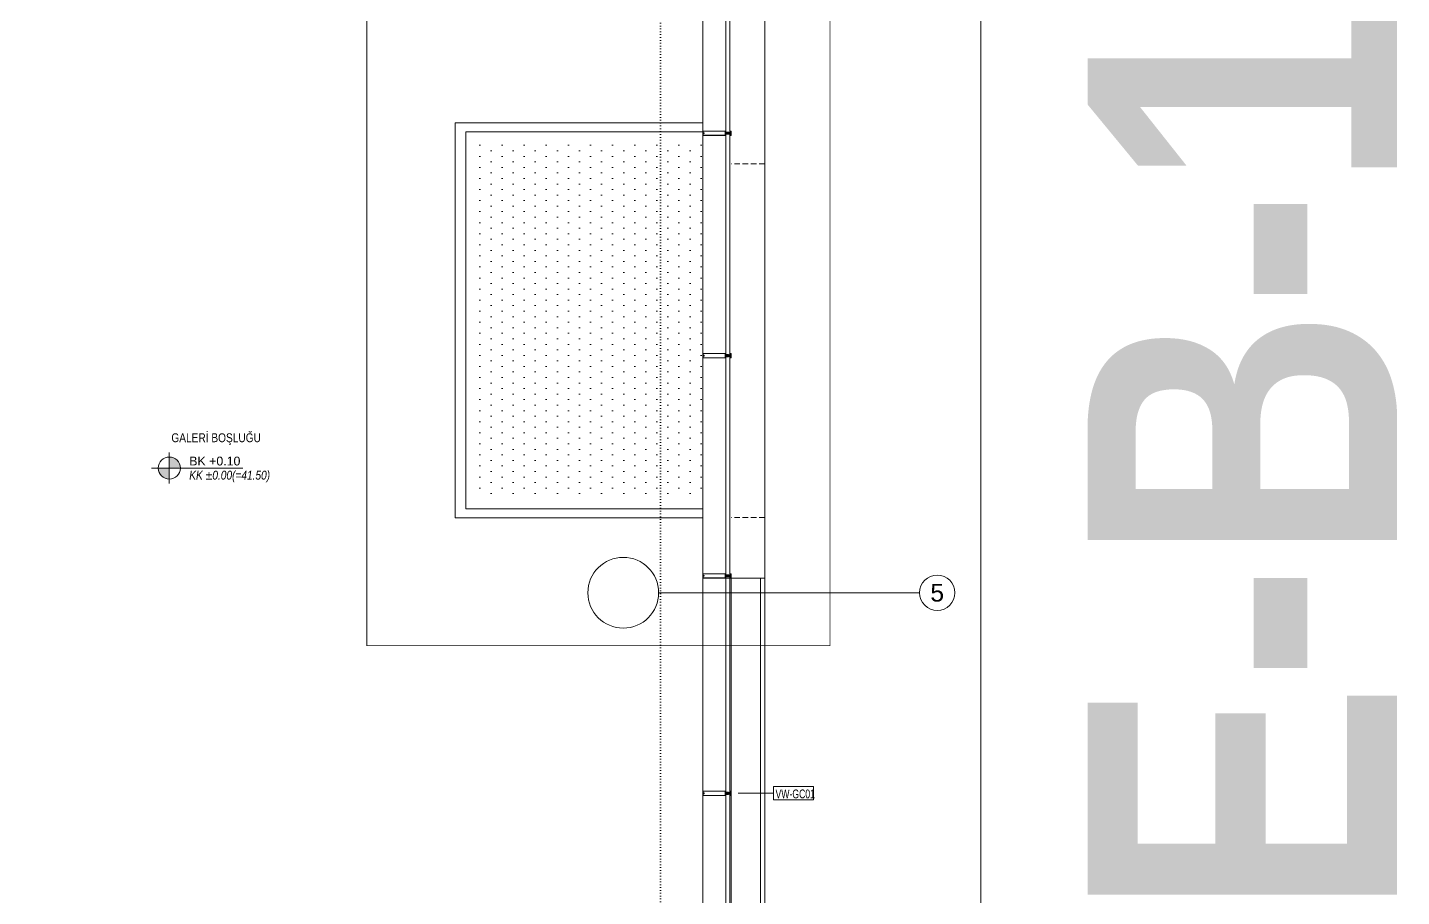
# Model space of a CAD drawing. Extents: x -2012 to 34975, y -1043 to 8321.
# Drawn here: x 19367 to 20921, y 2109 to 3092 of the extents above; entities that cross this region are included whole.
import ezdxf
from ezdxf.enums import TextEntityAlignment as Align

# ---------------------------------------------------------------- set-up
doc = ezdxf.new("R2010")
doc.units = 0
doc.header["$LTSCALE"] = 25
for name, pattern in [('DOT2', [0.125, 0, -0.125]), ('Grundrisse$0$AUSGEZOGEN', [2, 1, 1]), ('HIDDEN', [0.375, 0.25, -0.125]), ('HIDDEN2', [4.7625, 3.175, -1.5875])]:
    doc.linetypes.add(name, pattern=pattern)
doc.layers.get('0').update_dxf_attribs({"color": 9, "lineweight": 9})
for name, color, linetype, lineweight in [('01', 9, 'Continuous', 9), ('06B', 9, 'Continuous', 9), ('06D', 9, 'Continuous', 9), ('10', 9, 'Continuous', 9), ('10A', 9, 'Continuous', 9), ('15', 9, 'Continuous', 9), ('20', 9, 'DOT2', 9), ('21', 9, 'Continuous', 9), ('22', 8, 'Continuous', 9), ('24', 9, 'Continuous', 9), ('40A', 9, 'Continuous', 9)]:
    doc.layers.add(name, color=color, linetype=linetype, lineweight=lineweight)
doc.styles.add('Arial', font='arial.ttf', dxfattribs={"height": 2.5})
doc.styles.add('MuuM_TEXT-BOLD', font='ARIALNB.TTF')
doc.styles.add('MuuM_TEXT-ITALIC', font='ARIALNI.TTF')
doc.styles.add('MuuM_TEXT-STANDART', font='ARIALN.TTF')

# ---------------------------------------------------------------- blocks, each defined once
blk = doc.blocks.new('p-kolon-vw-çelik80')
at = {"layer": '01'}
blk.add_circle((0, 0), 40, dxfattribs=at)
blk = doc.blocks.new('0_elevationtarget-p-bk')
h = blk.add_hatch(color=254)
h.paths.add_polyline_path([(2.5, 0, 0.414214), (0, 2.5), (0, 0)])
h.paths.add_polyline_path([(0, 0), (-2.5, 0, 0.414214), (0, -2.5)])
blk.add_line((0, -3.5), (0, 3.5))
blk.add_lwpolyline([(16.6, 0), (-4, 0)])
blk.add_circle((0, 0), 2.5)
at = {"style": 'Arial'}
blk.add_attdef('BITMISKOT', text='', height=2, dxfattribs=at).set_placement((4.5, 0), align=Align.BOTTOM_LEFT)
at = {"style": 'MuuM_TEXT-ITALIC'}
blk.add_attdef('FINISHINGFLOORLEVEL', text='', height=2, dxfattribs=at).set_placement((4.5, -0.59), align=Align.TOP_LEFT)
blk = doc.blocks.new('prf-camderzi-20x6-p_1')
at = {"layer": '10A', "linetype": 'Continuous'}
for points in [[(0.2, -2.4), (0.1, -2.3), (0.1, 2.3), (0.2, 2.4), (0.8, 2.4), (0.8, 2.3), (0.9, 2.3), (1.2, 2.4), (1.2, 2.5), (0.1, 2.5), (0, 2.4), (0, 2.3), (0, -2.4), (0.1, -2.5), (0.1, -2.5), (1.2, -2.5), (1.2, -2.4), (0.9, -2.3), (0.8, -2.3), (0.8, -2.4)], [(1.1, 2.1), (1.1, 2), (1.1, 2), (1.2, 2), (1.2, 2.3), (0.8, 2.3), (0.8, 2.2), (0.8, 2.3), (0.7, 2.3), (0.7, 2.3), (0.5, 2.3), (0.4, 2.2), (0.2, 2.1), (0.2, 2.1), (0.2, 2.1), (0.3, 2.1), (0.6, 2.1), (0.7, 2), (0.7, 1.1), (0.8, 1), (0.9, 1), (1, 0.9), (1, 0), (1, 0), (1, 0), (1, -0.9), (0.9, -1), (0.8, -1), (0.7, -1.1), (0.7, -2), (0.6, -2), (0.3, -2), (0.2, -2.1), (0.2, -2.1), (0.2, -2.1), (0.4, -2.2), (0.5, -2.3), (0.7, -2.3), (0.7, -2.3), (0.8, -2.3), (0.8, -2.2), (0.8, -2.2), (1.2, -2.4), (1.2, -2), (1.1, -1.9), (1.1, -1.9), (1.1, -2.1), (0.9, -2.1), (0.8, -2), (0.8, -1.1), (1.1, -1.1), (1.1, -1.2), (1.1, -1.2), (1.2, -1.2), (1.2, 1.2), (1.1, 1.3), (1.1, 1.3), (1.1, 1.1), (0.8, 1.1), (0.8, 2), (0.9, 2.1)], [(6.2, -2.5), (31.9, -2.5), (32, -2.5), (32, -2.4), (32, 2.3), (31.9, 2.5), (31.9, 2.5), (6.2, 2.5), (6.2, 2.3), (6.3, 2.2), (6.4, 2.2), (6.4, 2.3), (6.6, 2.3), (6.6, 1.9), (6.6, 1.9), (6.6, 1.8), (6.6, 1.4), (6.4, 1.4), (6.4, 1.5), (6.3, 1.5), (6.2, 1.4), (6.2, 1.1), (6.4, 1.1), (6.4, 1.2), (6.6, 1.2), (6.6, 0.7), (6.5, 0.5), (6.4, 0.5), (5.3, 0.5), (5.2, 0.5), (5.2, 0.4), (5.3, 0.2), (5.4, 0.2), (5.5, 0.2), (5.6, 0.2), (5.6, 0.2), (5.6, 0.2), (5.8, 0.2), (5.8, 0.2), (5.8, 0.2), (6, 0.2), (6, 0.2), (6, 0.2), (6.1, 0.2), (6.2, 0.2), (6.2, 0.2), (6.3, 0.2), (6.3, 0.2), (6.4, 0.2), (6.4, 0.2), (6.6, 0.1), (6.7, 0), (6.6, -0.1), (6.4, -0.2), (6.3, -0.2), (6.2, -0.2), (6.2, -0.2), (6.1, -0.2), (6.1, -0.2), (6, -0.2), (5.9, -0.2), (5.9, -0.2), (5.9, -0.2), (5.7, -0.2), (5.7, -0.2), (5.7, -0.2), (5.6, -0.2), (5.5, -0.2), (5.5, -0.2), (5.4, -0.2), (5.3, -0.3), (5.2, -0.4), (5.2, -0.5), (5.3, -0.5), (6.4, -0.5), (6.5, -0.6), (6.6, -0.6), (6.6, -1.2), (6.4, -1.2), (6.4, -1.1), (6.2, -1.1), (6.2, -1.5), (6.3, -1.5), (6.4, -1.5), (6.4, -1.4), (6.6, -1.4), (6.6, -1.9), (6.6, -1.9), (6.6, -1.9), (6.6, -2.4), (6.4, -2.4), (6.4, -2.2), (6.3, -2.2), (6.2, -2.3)]]:
    blk.add_lwpolyline(points, close=True, dxfattribs=at)
at = {"layer": '10A', "linetype": 'Grundrisse$0$AUSGEZOGEN'}
for points in [[(5.2, -0.5), (5.2, -0.3), (5.3, -0.2), (5.4, -0.2), (5.6, -0.2), (5.8, -0.2), (5.8, -0.2), (5.9, -0.2), (5.9, -0.2), (5.9, -0.2), (6.1, -0.2), (6.2, -0.2), (6.2, -0.2), (6.4, -0.1), (6.4, 0), (6.4, 0.1), (6.2, 0.2), (6.2, 0.2), (6.1, 0.2), (5.9, 0.2), (5.9, 0.2), (5.9, 0.2), (5.8, 0.2), (5.8, 0.2), (5.6, 0.2), (5.4, 0.2), (5.3, 0.2), (5.2, 0.3), (5.2, 0.5), (2.4, 0.5), (2.3, 0.5), (2.1, 0.4), (2, 0.4), (2, 0.4), (2, 0.5), (2, 0.5), (2, 0.5), (1.4, 0.5), (1.3, 0.4), (1.4, 0.3), (1.5, 0.3), (1.5, 0.3), (1.5, 0.4), (1.8, 0.4), (1.9, 0.3), (2.2, 0), (2.2, 0), (2.2, 0), (1.9, -0.3), (1.8, -0.4), (1.5, -0.4), (1.5, -0.3), (1.5, -0.3), (1.4, -0.3), (1.3, -0.4), (1.4, -0.5), (1.4, -0.5), (2, -0.5), (2, -0.5), (2, -0.4), (2, -0.4), (2.1, -0.4), (2.3, -0.5), (2.4, -0.5)], [(2.8, 0.9), (2.8, 0.9), (2.7, 0.5), (2.8, 0.5), (2.9, 0.5), (2.9, 0.6), (2.9, 0.9), (3, 1), (3.1, 1.1), (3.4, 1.1), (3.5, 1.1), (3.5, 1.2), (3.4, 1.2), (3.1, 1.2), (3.1, 1.2), (3, 1.2), (3, 1.2), (3, 1.1), (2.9, 1.1), (2.9, 1.1), (2.8, 1), (2.8, 1)], [(3.7, 0.9), (3.7, 0.9), (3.6, 0.5), (3.7, 0.5), (3.8, 0.5), (3.8, 0.6), (3.8, 0.9), (3.9, 1), (4, 1.1), (4.3, 1.1), (4.3, 1.1), (4.4, 1.2), (4.3, 1.2), (4, 1.2), (4, 1.2), (3.9, 1.2), (3.9, 1.2), (3.8, 1.1), (3.8, 1.1), (3.8, 1.1), (3.7, 1), (3.7, 1)], [(4.6, 0.9), (4.5, 0.9), (4.5, 0.5), (4.6, 0.5), (4.7, 0.5), (4.7, 0.6), (4.7, 0.9), (4.8, 1), (4.9, 1.1), (5.2, 1.1), (5.2, 1.1), (5.2, 1.2), (5.2, 1.2), (4.9, 1.2), (4.9, 1.2), (4.8, 1.2), (4.8, 1.2), (4.7, 1.1), (4.7, 1.1), (4.6, 1.1), (4.6, 1), (4.6, 1)], [(2.8, -0.9), (2.8, -0.9), (2.7, -0.5), (2.8, -0.5), (2.9, -0.6), (2.9, -0.6), (2.9, -0.9), (3, -1), (3.1, -1.1), (3.4, -1.1), (3.5, -1.1), (3.5, -1.1), (3.4, -1.2), (3.1, -1.2), (3.1, -1.2), (3, -1.2), (3, -1.1), (3, -1.1), (2.9, -1.1), (2.9, -1.1), (2.8, -1), (2.8, -1)], [(3.7, -0.9), (3.7, -0.9), (3.6, -0.5), (3.7, -0.5), (3.8, -0.6), (3.8, -0.6), (3.8, -0.9), (3.9, -1), (4, -1.1), (4.3, -1.1), (4.3, -1.1), (4.4, -1.1), (4.3, -1.2), (4, -1.2), (4, -1.2), (3.9, -1.2), (3.9, -1.1), (3.8, -1.1), (3.8, -1.1), (3.8, -1.1), (3.7, -1), (3.7, -1)], [(4.6, -0.9), (4.5, -0.9), (4.5, -0.5), (4.6, -0.5), (4.7, -0.6), (4.7, -0.6), (4.7, -0.9), (4.8, -1), (4.9, -1.1), (5.2, -1.1), (5.2, -1.1), (5.2, -1.1), (5.2, -1.2), (4.9, -1.2), (4.9, -1.2), (4.8, -1.2), (4.8, -1.1), (4.7, -1.1), (4.7, -1.1), (4.6, -1.1), (4.6, -1), (4.6, -1)]]:
    blk.add_lwpolyline(points, close=True, dxfattribs=at)
at = {"layer": '10A', "linetype": 'Continuous'}
blk.add_lwpolyline([(6.8, -2.3), (6.8, 2.3), (31.8, 2.3), (31.8, 0.2), (31.7, 0.1), (31.3, 0.1), (31.2, 0.2), (31.2, 0.2), (31.2, 0.3), (31.1, 0.3), (31.1, 0.3), (31, 0.4), (31, 0.4), (31, 0.4), (30.9, 0.4), (30.8, 0.5), (30.8, 0.5), (30.7, 0.5), (30.7, 0.4), (30.6, 0.4), (30.6, 0.4), (30.5, 0.4), (30.5, 0.3), (30.4, 0.3), (30.4, 0.2), (30.5, 0.1), (30.7, 0.1), (30.7, 0.2), (30.7, 0.2), (30.8, 0.2), (30.9, 0.2), (30.9, 0.2), (30.9, 0.1), (31, 0.1), (31, 0), (31, -0.1), (30.9, -0.1), (30.9, -0.1), (30.9, -0.2), (30.8, -0.2), (30.7, -0.2), (30.7, -0.1), (30.7, -0.1), (30.6, -0.1), (30.5, -0.1), (30.4, -0.2), (30.4, -0.3), (30.5, -0.3), (30.5, -0.3), (30.6, -0.4), (30.6, -0.4), (30.7, -0.4), (30.7, -0.4), (30.8, -0.4), (30.8, -0.4), (30.9, -0.4), (31, -0.4), (31, -0.4), (31, -0.4), (31.1, -0.3), (31.1, -0.3), (31.2, -0.2), (31.2, -0.2), (31.2, -0.2), (31.3, -0.1), (31.7, -0.1), (31.8, -0.1), (31.8, -2.3), (6.8, -2.3)], dxfattribs=at)
blk = doc.blocks.new('p-cephe-birincikat-onkisim')
at = {"layer": '06B'}
for points in [[(-70, -1008.8), (-350, -1008.8), (-350, -1455.2), (-70, -1455.2)], [(-70, -1018.8), (-338, -1018.8), (-338, -1445.2), (-70, -1445.2)]]:
    blk.add_lwpolyline(points, dxfattribs=at)
at = {"layer": '06D'}
for points in [[(-70, -3732), (-70, -48)], [(0, -1523.5), (0, -3732)]]:
    blk.add_lwpolyline(points, dxfattribs=at)
blk.add_lwpolyline([(-5, -2010.5), (-38, -2010.5), (-38, -1523.5), (-5, -1523.5)], close=True, dxfattribs=at)
at = {"layer": '10'}
blk.add_lwpolyline([(0, -780.5), (-70, -780.5), (-70, -1523.5), (0, -1523.5)], close=True, dxfattribs=at)
at = {"layer": '15', "linetype": 'Continuous'}
for points in [[(-44, -1019.5), (-39.5, -1019.5), (-39.5, -784), (-44, -784)], [(-44, -1021.5), (-39.5, -1021.5), (-39.5, -1271.1), (-44, -1271.1)], [(-44, -1273), (-39.5, -1273), (-39.5, -1520.1), (-44, -1520.1)], [(-44, -1521.9), (-39.5, -1521.9), (-39.5, -1765.9), (-44, -1765.9)], [(-44, -2012.1), (-39.5, -2012.1), (-39.5, -1767.7), (-44, -1767.7)]]:
    blk.add_lwpolyline(points, close=True, dxfattribs=at)
at = {"layer": '20', "linetype": 'HIDDEN'}
for points in [[(0, -1055), (-38, -1055)], [(0, -1455), (-38, -1455)]]:
    blk.add_lwpolyline(points, dxfattribs=at)
at = {"xscale": -1}
for p in [(-38, -1020.5), (-38, -1272)]:
    blk.add_blockref('prf-camderzi-20x6-p_1', p, dxfattribs=at)
at = {"rotation": 180}
for p in [(-38, -1521), (-38, -1766.8)]:
    blk.add_blockref('prf-camderzi-20x6-p_1', p, dxfattribs=at)
blk = doc.blocks.new('0_aks')
at = {"linetype": 'Continuous'}
blk.add_circle((0, 0), 2, dxfattribs=at)
at = {"style": 'Arial'}
blk.add_attdef('AKS', text='', height=2, dxfattribs=at).set_placement((0, 0), align=Align.MIDDLE_CENTER)
blk = doc.blocks.new('p-aks_vw')
at = {"layer": '24', "ltscale": 2}
blk.add_lwpolyline([(5680, 2140), (5975, 2140)], dxfattribs=at)
at = {"layer": '24', "xscale": 10, "yscale": 10, "zscale": 10}
blk.add_blockref('0_aks', (5995, 2140), dxfattribs=at).add_auto_attribs({'AKS': '5'})
blk = doc.blocks.new('0_wallno')
at = {"color": 0}
blk.add_lwpolyline([(-17, 1.5), (-8, 1.5), (-8, -1.5), (-17, -1.5)], close=True, dxfattribs=at)
blk.add_lwpolyline([(-8, 0), (0, 0)], dxfattribs=at)
at = {"color": 0, "style": 'Arial'}
blk.add_attdef('DUVARNO', text='', height=2, dxfattribs=at).set_placement((-12.5, 0), align=Align.MIDDLE_CENTER)

msp = doc.modelspace()

# ---------------------------------------------------------------- hatches: boundary and pattern name
at = {"layer": '06D'}
h = msp.add_hatch(dxfattribs=at)
h.set_pattern_fill('DOTS', color=256, scale=200, angle=90, style=0)
h.set_pattern_definition([(90, (9116.337, -19947.945), (-12.5, 6.25), [0, -12.5])])
h.paths.add_polyline_path([(19874.84, 2559.29), (19996.84, 2559.29), (20130.84, 2559.29), (20130.84, 2961.71), (19874.84, 2961.71)])

# ---------------------------------------------------------------- linework, layer by layer
at = {"layer": '20'}
msp.add_lwpolyline([(20082.84, 3944.5), (20082.84, 260.5)], dxfattribs=at)
at = {"layer": '21', "linetype": 'HIDDEN2', "ltscale": 0.1, "const_width": 1}
msp.add_lwpolyline([(19750.84, 2392.59), (20274.63, 2392.59), (20274.63, 3241.21), (19750.84, 3241.21)], close=True, dxfattribs=at)
at = {"layer": '40A', "color": 4}
msp.add_lwpolyline([(14070, 4190), (20445.06, 4190), (20445.06, 15), (14070, 15)], close=True, dxfattribs=at)

# ---------------------------------------------------------------- block references
for name, p in [('p-cephe-birincikat-onkisim', (20200.84, 3992.5)), ('p-kolon-vw-çelik80', (20040.84, 2452.5))]:
    msp.add_blockref(name, p)
at = {"layer": '21', "xscale": 5, "yscale": 5, "zscale": 5}
msp.add_blockref('0_elevationtarget-p-bk', (19527.64, 2593.36), dxfattribs=at).add_auto_attribs({'BITMISKOT': 'BK +0.10', 'FINISHINGFLOORLEVEL': 'KK %%p0.00(=41.50)'})
at = {"layer": '22'}
ref = msp.add_blockref('0_wallno', (20170.84, 2225.86), dxfattribs=dict(at, xscale=-5, yscale=5, zscale=5))
ref.add_attrib('DUVARNO', 'VW-GC01', dxfattribs={"layer": '0', "height": 10, "style": 'Arial', "width": 0.7}).set_placement((20235.31, 2225.03), align=Align.MIDDLE_CENTER)
at = {"layer": '24'}
msp.add_blockref('p-aks_vw', (14400.84, 312.5), dxfattribs=at)

# ---------------------------------------------------------------- texts
at = {"layer": '21', "style": 'MuuM_TEXT-STANDART'}
msp.add_text('GALERİ BOŞLUĞU', height=10, dxfattribs=at).set_placement((19529.94, 2632.71), align=Align.TOP_LEFT)
at = {"layer": '40A', "style": 'MuuM_TEXT-BOLD'}
msp.add_text('94-KRT-E-B-102', height=350, rotation=90, dxfattribs=at).set_placement((20740.8, 2062.5), align=Align.MIDDLE_CENTER)

doc.saveas('drawing.dxf')
